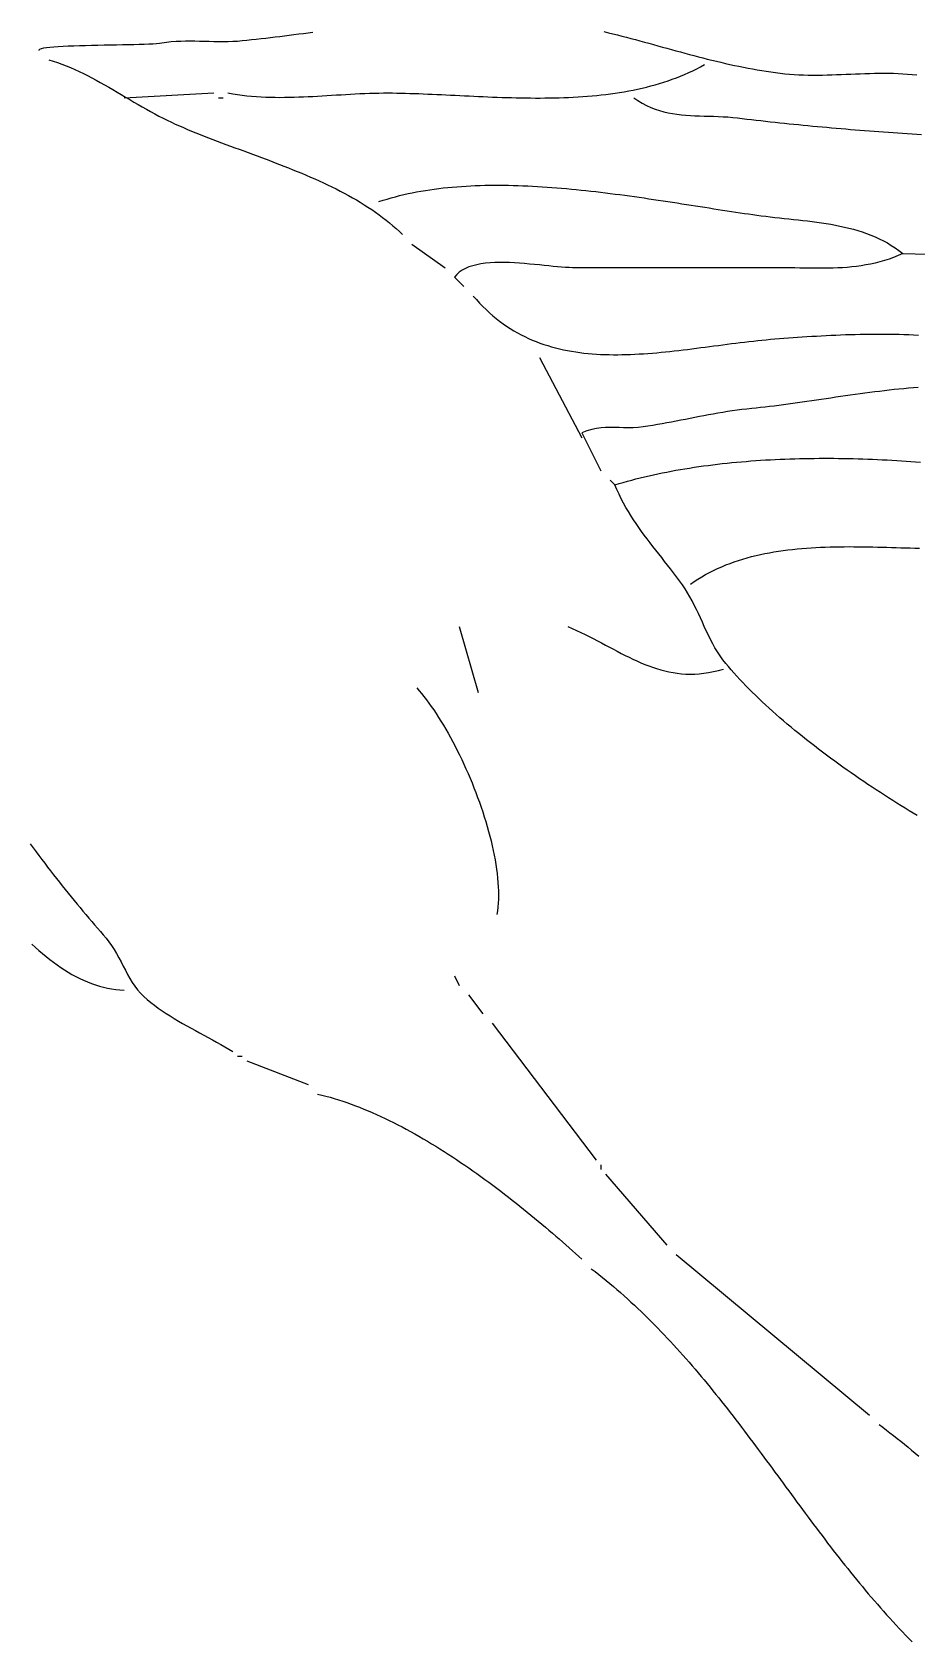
# Model space of a CAD drawing. Header units: millimetres. Extents: x 17 to 1517, y 15 to 1503.
# Drawn here: x 283.5 to 471, y 938 to 1278.9 of the extents above; entities that cross this region are included whole.
import ezdxf

# ---------------------------------------------------------------- set-up
doc = ezdxf.new("R2010")
doc.units = ezdxf.units.MM
doc.layers.add('0_0_0', color=3, linetype='Continuous')

msp = doc.modelspace()

# ---------------------------------------------------------------- linework, layer by layer
at = {"layer": '0_0_0'}
for points in [[(285, 1275), (284.9936, 1275.1532), (285.1562, 1275.2914), (285.4762, 1275.4155), (285.9422, 1275.5264), (286.5425, 1275.625), (287.2657, 1275.7123), (288.1004, 1275.7891), (289.035, 1275.8563), (290.0579, 1275.9149), (291.1578, 1275.9658), (292.3232, 1276.01), (293.5424, 1276.0482), (294.8041, 1276.0816), (296.0966, 1276.1109), (297.4086, 1276.137), (298.7286, 1276.161), (300.0449, 1276.1837), (301.3462, 1276.206), (302.6209, 1276.2289), (303.8575, 1276.2532), (305.0445, 1276.2799), (306.1705, 1276.31), (307.2239, 1276.3442), (308.1933, 1276.3836), (309.067, 1276.4291), (309.8337, 1276.4815), (310.4819, 1276.5418), (311, 1276.611), (311.9932, 1276.7546), (312.9886, 1276.8624), (313.9857, 1276.9384), (314.9843, 1276.9872), (315.9843, 1277.0128), (316.9853, 1277.0197), (317.9872, 1277.0121), (318.9897, 1276.9943), (319.9925, 1276.9706), (320.9955, 1276.9453), (321.9983, 1276.9226), (323.0009, 1276.907), (324.0028, 1276.9025), (325.0039, 1276.9137), (326.004, 1276.9446), (327.0027, 1276.9997), (328, 1277.0833), (329.0026, 1277.185), (330.0045, 1277.2904), (331.0056, 1277.3991), (332.006, 1277.5111), (333.0057, 1277.626), (334.0048, 1277.7437), (335.0032, 1277.8638), (336.0011, 1277.9862), (336.9985, 1278.1107), (337.9953, 1278.237), (338.9917, 1278.3648), (339.9877, 1278.4941), (340.9833, 1278.6244), (341.9786, 1278.7557), (342.9735, 1278.8877)], [(404.6638, 1279.0004), (405.6251, 1278.7681), (406.5851, 1278.5311), (407.5438, 1278.2898), (408.5013, 1278.0447), (409.4577, 1277.796), (410.413, 1277.5442), (411.3675, 1277.2898), (412.3211, 1277.0332), (413.2741, 1276.7746), (414.2264, 1276.5147), (415.1782, 1276.2537), (416.1296, 1275.9921), (417.0806, 1275.7303), (418.0315, 1275.4688), (418.9822, 1275.2078), (419.9329, 1274.9478), (420.8837, 1274.6893), (421.8347, 1274.4327), (422.7859, 1274.1783), (423.7376, 1273.9265), (424.6896, 1273.6779), (425.6423, 1273.4327), (426.5956, 1273.1914), (427.5497, 1272.9544), (428.5047, 1272.7222), (429.4606, 1272.4951), (430.4176, 1272.2735), (431.3757, 1272.0578), (432.3351, 1271.8485), (433.2959, 1271.646), (434.2581, 1271.4507), (435.2219, 1271.2629), (436.1873, 1271.0832), (437.1545, 1270.9118), (438.1235, 1270.7493), (439.0945, 1270.596), (440.0676, 1270.4523), (441.0427, 1270.3187), (442.0202, 1270.1955), (443, 1270.0833), (443.9918, 1269.9862), (444.9855, 1269.9097), (445.9808, 1269.852), (446.9777, 1269.8115), (447.976, 1269.7866), (448.9755, 1269.7757), (449.9761, 1269.7772), (450.9777, 1269.7895), (451.9801, 1269.8109), (452.9832, 1269.8398), (453.9868, 1269.8746), (454.9908, 1269.9138), (455.9951, 1269.9556), (456.9994, 1269.9985), (458.0037, 1270.0408), (459.0079, 1270.0809), (460.0117, 1270.1173), (461.015, 1270.1482), (462.0177, 1270.1721), (463.0196, 1270.1874), (464.0207, 1270.1924), (465.0207, 1270.1855), (466.0195, 1270.1652), (467.017, 1270.1297), (468.013, 1270.0776), (469.0073, 1270.007), (470, 1269.9166), (471.0036, 1269.8154)], [(287, 1273), (287.9305, 1272.733), (288.857, 1272.4364), (289.7797, 1272.1119), (290.6987, 1271.7612), (291.6143, 1271.3864), (292.5265, 1270.989), (293.4356, 1270.5709), (294.3418, 1270.134), (295.2452, 1269.68), (296.1459, 1269.2107), (297.0443, 1268.728), (297.9404, 1268.2336), (298.8344, 1267.7294), (299.7265, 1267.2171), (300.6169, 1266.6985), (301.5058, 1266.1755), (302.3932, 1265.6498), (303.2795, 1265.1233), (304.1648, 1264.5978), (305.0492, 1264.075), (305.9329, 1263.5568), (306.8162, 1263.0449), (307.6991, 1262.5412), (308.5819, 1262.0475), (309.4648, 1261.5656), (310.3478, 1261.0972), (311.2312, 1260.6442), (312.1152, 1260.2085), (313, 1259.7917), (313.8396, 1259.4107), (314.6894, 1259.0345), (315.549, 1258.6626), (316.4178, 1258.2947), (317.2953, 1257.9304), (318.181, 1257.5694), (319.0745, 1257.2113), (319.9752, 1256.8559), (320.8827, 1256.5026), (321.7964, 1256.1513), (322.7158, 1255.8015), (323.6405, 1255.4529), (324.5699, 1255.1051), (325.5037, 1254.7579), (326.4411, 1254.4108), (327.3819, 1254.0635), (328.3254, 1253.7156), (329.2712, 1253.3668), (330.2188, 1253.0168), (331.1676, 1252.6652), (332.1173, 1252.3117), (333.0672, 1251.9558), (334.017, 1251.5973), (334.966, 1251.2358), (335.9139, 1250.871), (336.86, 1250.5025), (337.804, 1250.1299), (338.7453, 1249.753), (339.6834, 1249.3713), (340.6179, 1248.9845), (341.5482, 1248.5923), (342.4738, 1248.1943), (343.3942, 1247.7902), (344.309, 1247.3795), (345.2177, 1246.9621), (346.1197, 1246.5375), (347.0145, 1246.1053), (347.9018, 1245.6653), (348.7808, 1245.217), (349.6513, 1244.7602), (350.5126, 1244.2945), (351.3643, 1243.8194), (352.2059, 1243.3348), (353.0368, 1242.8402), (353.8567, 1242.3352), (354.6649, 1241.8196), (355.4611, 1241.293), (356.2446, 1240.755), (357.0151, 1240.2053), (357.7719, 1239.6435), (358.5147, 1239.0693), (359.2429, 1238.4824), (359.956, 1237.8823), (360.6536, 1237.2688), (361.335, 1236.6414), (362, 1236)], [(325, 1266), (326.0037, 1265.8245), (327.0065, 1265.6702), (328.0085, 1265.5361), (329.0097, 1265.4213), (330.0102, 1265.3248), (331.01, 1265.2455), (332.0092, 1265.1824), (333.0079, 1265.1346), (334.0061, 1265.1011), (335.004, 1265.0809), (336.0015, 1265.073), (336.9987, 1265.0763), (337.9957, 1265.09), (338.9926, 1265.113), (339.9894, 1265.1443), (340.9862, 1265.1829), (341.983, 1265.2279), (342.98, 1265.2782), (343.9771, 1265.3328), (344.9745, 1265.3908), (345.9722, 1265.4512), (346.9702, 1265.5129), (347.9688, 1265.575), (348.9678, 1265.6365), (349.9674, 1265.6964), (350.9676, 1265.7537), (351.9685, 1265.8074), (352.9702, 1265.8565), (353.9727, 1265.9), (354.9761, 1265.9369), (355.9805, 1265.9663), (356.9859, 1265.9871), (357.9923, 1265.9984), (359, 1265.9992), (359.9001, 1265.9921), (360.8073, 1265.9799), (361.7215, 1265.9629), (362.6424, 1265.9414), (363.5697, 1265.9157), (364.5032, 1265.8863), (365.4426, 1265.8534), (366.3877, 1265.8175), (367.3383, 1265.7788), (368.2941, 1265.7377), (369.2549, 1265.6945), (370.2204, 1265.6497), (371.1904, 1265.6035), (372.1646, 1265.5562), (373.1429, 1265.5084), (374.1249, 1265.4602), (375.1104, 1265.412), (376.0992, 1265.3642), (377.091, 1265.3171), (378.0856, 1265.2711), (379.0828, 1265.2265), (380.0822, 1265.1837), (381.0837, 1265.143), (382.087, 1265.1047), (383.0919, 1265.0693), (384.0982, 1265.037), (385.1055, 1265.0082), (386.1136, 1264.9832), (387.1224, 1264.9625), (388.1315, 1264.9463), (389.1407, 1264.9349), (390.1498, 1264.9288), (391.1585, 1264.9283), (392.1666, 1264.9337), (393.1739, 1264.9454), (394.1801, 1264.9636), (395.1849, 1264.9889), (396.1881, 1265.0215), (397.1895, 1265.0617), (398.1888, 1265.1099), (399.1858, 1265.1665), (400.1803, 1265.2318), (401.1719, 1265.3061), (402.1605, 1265.3898), (403.1458, 1265.4833), (404.1276, 1265.5869), (405.1056, 1265.7009), (406.0796, 1265.8256), (407.0494, 1265.9615), (408.0146, 1266.1089), (408.9751, 1266.2681), (409.9306, 1266.4394), (410.8809, 1266.6233), (411.8257, 1266.82), (412.7648, 1267.03), (413.6979, 1267.2535), (414.6248, 1267.4909), (415.5453, 1267.7425), (416.4591, 1268.0088), (417.366, 1268.29), (418.2657, 1268.5864), (419.1579, 1268.8985), (420.0426, 1269.2266), (420.9193, 1269.5711), (421.7878, 1269.9322), (422.648, 1270.3103), (423.4995, 1270.7058), (424.3422, 1271.119), (425.1758, 1271.5503), (426, 1272)], [(303, 1265), (322, 1266)], [(323, 1265), (324, 1265)], [(411, 1265), (411.8911, 1264.3799), (412.7873, 1263.8319), (413.6885, 1263.3513), (414.5949, 1262.9334), (415.5067, 1262.5737), (416.4239, 1262.2674), (417.3469, 1262.0098), (418.2756, 1261.7964), (419.2103, 1261.6223), (420.1511, 1261.4831), (421.098, 1261.3739), (422.0514, 1261.2902), (423.0113, 1261.2273), (423.9778, 1261.1805), (424.9511, 1261.1452), (425.9314, 1261.1166), (426.9188, 1261.0902), (427.9134, 1261.0612), (428.9154, 1261.0251), (429.9249, 1260.977), (430.942, 1260.9125), (431.967, 1260.8267), (433, 1260.7152), (433.9898, 1260.5957), (434.9806, 1260.478), (435.9721, 1260.362), (436.9643, 1260.2477), (437.9573, 1260.1351), (438.9511, 1260.0241), (439.9455, 1259.9148), (440.9406, 1259.8071), (441.9364, 1259.7011), (442.9327, 1259.5966), (443.9297, 1259.4937), (444.9273, 1259.3924), (445.9253, 1259.2926), (446.924, 1259.1944), (447.9231, 1259.0977), (448.9227, 1259.0024), (449.9227, 1258.9087), (450.9232, 1258.8164), (451.9241, 1258.7256), (452.9254, 1258.6362), (453.927, 1258.5483), (454.9289, 1258.4617), (455.9312, 1258.3765), (456.9337, 1258.2927), (457.9365, 1258.2103), (458.9396, 1258.1292), (459.9428, 1258.0494), (460.9462, 1257.9709), (461.9498, 1257.8937), (462.9535, 1257.8177), (463.9574, 1257.7431), (464.9613, 1257.6696), (465.9653, 1257.5974), (466.9693, 1257.5264), (467.9734, 1257.4565), (468.9774, 1257.3879), (469.9814, 1257.3204), (470.9854, 1257.254), (471.9893, 1257.1888)], [(357, 1243), (357.8553, 1243.2783), (358.7188, 1243.5434), (359.5905, 1243.7954), (360.47, 1244.0345), (361.3573, 1244.2611), (362.252, 1244.4752), (363.154, 1244.6771), (364.0631, 1244.8669), (364.9791, 1245.045), (365.9018, 1245.2115), (366.831, 1245.3665), (367.7665, 1245.5104), (368.7081, 1245.6433), (369.6556, 1245.7654), (370.6089, 1245.8769), (371.5676, 1245.9781), (372.5316, 1246.0691), (373.5008, 1246.1502), (374.4749, 1246.2216), (375.4537, 1246.2834), (376.437, 1246.3358), (377.4247, 1246.3792), (378.4165, 1246.4137), (379.4122, 1246.4394), (380.4116, 1246.4567), (381.4146, 1246.4656), (382.4209, 1246.4665), (383.4303, 1246.4595), (384.4427, 1246.4448), (385.4579, 1246.4227), (386.4756, 1246.3933), (387.4956, 1246.3568), (388.5178, 1246.3136), (389.5419, 1246.2636), (390.5678, 1246.2073), (391.5953, 1246.1447), (392.6241, 1246.0761), (393.654, 1246.0017), (394.685, 1245.9218), (395.7167, 1245.8364), (396.7489, 1245.7458), (397.7816, 1245.6503), (398.8144, 1245.5499), (399.8472, 1245.445), (400.8798, 1245.3358), (401.9119, 1245.2224), (402.9435, 1245.1051), (403.9742, 1244.984), (405.0039, 1244.8594), (406.0324, 1244.7314), (407.0595, 1244.6004), (408.085, 1244.4664), (409.1086, 1244.3298), (410.1303, 1244.1906), (411.1498, 1244.0492), (412.1669, 1243.9056), (413.1814, 1243.7602), (414.1931, 1243.6132), (415.2018, 1243.4646), (416.2073, 1243.3149), (417.2094, 1243.164), (418.208, 1243.0124), (419.2028, 1242.8601), (420.1936, 1242.7073), (421.1802, 1242.5544), (422.1624, 1242.4014), (423.1401, 1242.2487), (424.113, 1242.0963), (425.081, 1241.9446), (426.0437, 1241.7936), (427.0012, 1241.6437), (427.953, 1241.495), (428.8991, 1241.3478), (429.8393, 1241.2022), (430.7732, 1241.0584), (431.7009, 1240.9168), (432.622, 1240.7773), (433.5363, 1240.6404), (434.4437, 1240.5061), (435.344, 1240.3747), (436.2369, 1240.2464), (437.1223, 1240.1214), (438, 1240), (438.9611, 1239.8731), (439.9291, 1239.7539), (440.9031, 1239.6407), (441.8823, 1239.532), (442.8659, 1239.4262), (443.853, 1239.3218), (444.8427, 1239.2173), (445.8343, 1239.111), (446.8268, 1239.0014), (447.8195, 1238.887), (448.8116, 1238.7662), (449.8021, 1238.6374), (450.7902, 1238.4992), (451.7751, 1238.3499), (452.756, 1238.1879), (453.732, 1238.0119), (454.7023, 1237.8201), (455.666, 1237.611), (456.6224, 1237.3831), (457.5705, 1237.1348), (458.5095, 1236.8646), (459.4386, 1236.5709), (460.357, 1236.2521), (461.2637, 1235.9068), (462.1581, 1235.5333), (463.0391, 1235.1301), (463.9061, 1234.6956), (464.7581, 1234.2283), (465.5944, 1233.7267), (466.414, 1233.1891), (467.2161, 1232.614), (468, 1232), (467.036, 1231.5679), (466.0696, 1231.1764), (465.1007, 1230.8235), (464.1294, 1230.5073), (463.1555, 1230.2259), (462.179, 1229.9774), (461.1999, 1229.76), (460.2181, 1229.5717), (459.2336, 1229.4105), (458.2463, 1229.2747), (457.2563, 1229.1623), (456.2634, 1229.0715), (455.2676, 1229.0002), (454.2689, 1228.9467), (453.2672, 1228.909), (452.2625, 1228.8853), (451.2548, 1228.8735), (450.2439, 1228.8719), (449.2299, 1228.8785), (448.2128, 1228.8915), (447.1924, 1228.9089), (446.1687, 1228.9288), (445.1418, 1228.9493), (444.1115, 1228.9686), (443.0777, 1228.9848), (442.0406, 1228.9958), (441, 1229), (439.9959, 1228.9999), (438.9922, 1228.9996), (437.9888, 1228.9993), (436.9857, 1228.9987), (435.9829, 1228.9981), (434.9805, 1228.9974), (433.9783, 1228.9966), (432.9764, 1228.9956), (431.9748, 1228.9946), (430.9735, 1228.9936), (429.9723, 1228.9925), (428.9715, 1228.9914), (427.9708, 1228.9902), (426.9703, 1228.989), (425.9701, 1228.9878), (424.97, 1228.9867), (423.9702, 1228.9855), (422.9705, 1228.9844), (421.9709, 1228.9833), (420.9715, 1228.9823), (419.9722, 1228.9813), (418.9731, 1228.9804), (417.9741, 1228.9797), (416.9751, 1228.979), (415.9763, 1228.9784), (414.9775, 1228.9779), (413.9788, 1228.9776), (412.9802, 1228.9775), (411.9816, 1228.9775), (410.983, 1228.9776), (409.9845, 1228.978), (408.986, 1228.9785), (407.9875, 1228.9793), (406.9889, 1228.9802), (405.9904, 1228.9814), (404.9918, 1228.9829), (403.9932, 1228.9846), (402.9945, 1228.9865), (401.9958, 1228.9887), (400.997, 1228.9913), (399.9981, 1228.9941), (398.9991, 1228.9972), (398, 1229.0007), (397.2977, 1229.0157), (396.536, 1229.0537), (395.7202, 1229.1112), (394.8554, 1229.185), (393.9468, 1229.2715), (392.9998, 1229.3675), (392.0195, 1229.4695), (391.0111, 1229.5741), (389.9799, 1229.6779), (388.9312, 1229.7776), (387.87, 1229.8698), (386.8017, 1229.951), (385.7314, 1230.0179), (384.6645, 1230.0672), (383.6061, 1230.0953), (382.5614, 1230.0989), (381.5357, 1230.0747), (380.5342, 1230.0192), (379.5622, 1229.9291), (378.6247, 1229.801), (377.7272, 1229.6314), (376.8748, 1229.417), (376.0727, 1229.1544), (375.3261, 1228.8403), (374.6403, 1228.4711), (374.0206, 1228.0436), (373.472, 1227.5544), (373, 1227), (374, 1226), (375, 1225)], [(364, 1234), (371, 1229)], [(468, 1232), (502, 1231.0748), (514, 1235.324), (585, 1234.5448), (658, 1230.9105), (676, 1227.4521), (688, 1232)], [(377, 1223), (377.6638, 1222.233), (378.3375, 1221.496), (379.0207, 1220.7883), (379.7134, 1220.1095), (380.4154, 1219.4592), (381.1264, 1218.8366), (381.8463, 1218.2414), (382.5749, 1217.6731), (383.3121, 1217.1311), (384.0576, 1216.6149), (384.8113, 1216.124), (385.573, 1215.6579), (386.3425, 1215.216), (387.1196, 1214.798), (387.9042, 1214.4032), (388.696, 1214.0312), (389.495, 1213.6814), (390.3008, 1213.3533), (391.1134, 1213.0465), (391.9325, 1212.7604), (392.758, 1212.4944), (393.5897, 1212.2482), (394.4274, 1212.0211), (395.271, 1211.8127), (396.1202, 1211.6224), (396.9749, 1211.4498), (397.8348, 1211.2943), (398.6999, 1211.1555), (399.5699, 1211.0327), (400.4447, 1210.9256), (401.324, 1210.8335), (402.2077, 1210.756), (403.0956, 1210.6926), (403.9876, 1210.6427), (404.8834, 1210.6059), (405.7829, 1210.5816), (406.6859, 1210.5694), (407.5922, 1210.5686), (408.5016, 1210.5789), (409.414, 1210.5997), (410.3291, 1210.6304), (411.2469, 1210.6706), (412.167, 1210.7197), (413.0894, 1210.7773), (414.0138, 1210.8429), (414.9401, 1210.9158), (415.8681, 1210.9957), (416.7976, 1211.082), (417.7285, 1211.1742), (418.6605, 1211.2717), (419.5934, 1211.3742), (420.5272, 1211.481), (421.4615, 1211.5916), (422.3963, 1211.7056), (423.3314, 1211.8224), (424.2665, 1211.9415), (425.2015, 1212.0624), (426.1362, 1212.1847), (427.0705, 1212.3077), (428.0041, 1212.431), (428.9369, 1212.554), (429.8686, 1212.6763), (430.7992, 1212.7974), (431.7284, 1212.9166), (432.6561, 1213.0336), (433.582, 1213.1478), (434.506, 1213.2587), (435.4279, 1213.3658), (436.3476, 1213.4686), (437.2648, 1213.5665), (438.1794, 1213.6591), (439.0912, 1213.7458), (440, 1213.8262), (440.9311, 1213.9042), (441.8729, 1213.9811), (442.8248, 1214.0566), (443.7861, 1214.1305), (444.7564, 1214.2026), (445.7351, 1214.2726), (446.7217, 1214.3404), (447.7155, 1214.4058), (448.7161, 1214.4684), (449.7229, 1214.5282), (450.7353, 1214.5849), (451.7529, 1214.6383), (452.7749, 1214.6882), (453.801, 1214.7343), (454.8305, 1214.7765), (455.8629, 1214.8145), (456.8976, 1214.8481), (457.9341, 1214.8772), (458.9719, 1214.9014), (460.0103, 1214.9206), (461.0489, 1214.9346), (462.087, 1214.9431), (463.1242, 1214.946), (464.1599, 1214.943), (465.1935, 1214.934), (466.2245, 1214.9186), (467.2523, 1214.8967), (468.2764, 1214.8681), (469.2962, 1214.8325), (470.3112, 1214.7898), (471.3208, 1214.7397)], [(391, 1210), (400, 1193)], [(471.3074, 1203.6294), (470.2892, 1203.5518), (469.2681, 1203.4663), (468.2443, 1203.3734), (467.2182, 1203.2734), (466.19, 1203.167), (465.1601, 1203.0544), (464.1288, 1202.9361), (463.0965, 1202.8127), (462.0634, 1202.6845), (461.0299, 1202.552), (459.9963, 1202.4157), (458.9629, 1202.276), (457.9301, 1202.1334), (456.8981, 1201.9883), (455.8674, 1201.8412), (454.8381, 1201.6925), (453.8107, 1201.5427), (452.7855, 1201.3922), (451.7627, 1201.2414), (450.7428, 1201.091), (449.726, 1200.9412), (448.7126, 1200.7925), (447.703, 1200.6455), (446.6976, 1200.5005), (445.6965, 1200.3579), (444.7002, 1200.2184), (443.7089, 1200.0822), (442.723, 1199.9499), (441.7429, 1199.8219), (440.7688, 1199.6986), (439.801, 1199.5806), (438.8399, 1199.4682), (437.8858, 1199.362), (436.9391, 1199.2623), (436, 1199.1697), (434.9517, 1199.0625), (433.914, 1198.9425), (432.886, 1198.8105), (431.8668, 1198.6676), (430.8555, 1198.5148), (429.8512, 1198.3533), (428.8531, 1198.184), (427.8602, 1198.008), (426.8717, 1197.8264), (425.8867, 1197.6402), (424.9043, 1197.4504), (423.9237, 1197.258), (422.9439, 1197.0642), (421.9642, 1196.87), (420.9835, 1196.6764), (420.001, 1196.4845), (419.0159, 1196.2952), (418.0272, 1196.1098), (417.0341, 1195.9291), (416.0357, 1195.7543), (415.0312, 1195.5864), (414.0195, 1195.4264), (413, 1195.2755), (411.9103, 1195.1534), (410.8615, 1195.094), (409.8464, 1195.0813), (408.858, 1195.0993), (407.8892, 1195.1319), (406.933, 1195.1632), (405.9823, 1195.1772), (405.0301, 1195.1577), (404.0694, 1195.089), (403.0931, 1194.9548), (402.0941, 1194.7393), (401.0654, 1194.4263), (400, 1194), (404, 1186)], [(471.0826, 1112.9721), (470.2305, 1113.4804), (469.3735, 1113.9971), (468.5119, 1114.522), (467.6461, 1115.0549), (466.7768, 1115.5956), (465.9042, 1116.144), (465.0288, 1116.6996), (464.1511, 1117.2624), (463.2716, 1117.8322), (462.3906, 1118.4087), (461.5085, 1118.9917), (460.626, 1119.5809), (459.7433, 1120.1763), (458.861, 1120.7775), (457.9794, 1121.3843), (457.099, 1121.9966), (456.2203, 1122.6141), (455.3438, 1123.2366), (454.4697, 1123.8638), (453.5987, 1124.4957), (452.731, 1125.1318), (451.8673, 1125.7722), (451.0078, 1126.4164), (450.1532, 1127.0644), (449.3037, 1127.7158), (448.4599, 1128.3705), (447.6222, 1129.0283), (446.791, 1129.6889), (445.9667, 1130.3522), (445.1499, 1131.0178), (444.341, 1131.6857), (443.5403, 1132.3555), (442.7484, 1133.0272), (441.9657, 1133.7003), (441.1927, 1134.3748), (440.4297, 1135.0505), (439.6772, 1135.727), (438.9357, 1136.4042), (438.2056, 1137.082), (437.4874, 1137.7599), (436.7814, 1138.438), (436.0882, 1139.1158), (435.4081, 1139.7933), (434.7417, 1140.4702), (434.0893, 1141.1462), (433.4515, 1141.8213), (432.8285, 1142.495), (432.221, 1143.1674), (431.6293, 1143.838), (431.0539, 1144.5068), (430.4953, 1145.1735), (429.8706, 1145.9682), (429.2861, 1146.7875), (428.7373, 1147.6287), (428.22, 1148.4891), (427.7299, 1149.3658), (427.2627, 1150.2562), (426.8142, 1151.1575), (426.3799, 1152.067), (425.9558, 1152.982), (425.5374, 1153.8996), (425.1205, 1154.8173), (424.7008, 1155.7322), (424.274, 1156.6417), (423.8359, 1157.5429), (423.3821, 1158.4332), (422.9084, 1159.3098), (422.4104, 1160.17), (421.884, 1161.011), (421.3248, 1161.8302), (420.7003, 1162.6927), (420.0728, 1163.5395), (419.4433, 1164.3726), (418.8126, 1165.1937), (418.1817, 1166.0048), (417.5516, 1166.8077), (416.9233, 1167.6043), (416.2976, 1168.3964), (415.6756, 1169.186), (415.0582, 1169.9749), (414.4464, 1170.765), (413.8411, 1171.5581), (413.2432, 1172.3562), (412.6538, 1173.1611), (412.0738, 1173.9746), (411.5041, 1174.7988), (410.9457, 1175.6353), (410.3996, 1176.4862), (409.8667, 1177.3532), (409.3479, 1178.2383), (408.8442, 1179.1433), (408.3567, 1180.0701), (407.8861, 1181.0205), (407.4336, 1181.9965), (407, 1183), (407.8805, 1183.266), (408.7682, 1183.5247), (409.6629, 1183.7763), (410.5645, 1184.0207), (411.4727, 1184.2581), (412.3874, 1184.4884), (413.3085, 1184.7118), (414.2358, 1184.9282), (415.169, 1185.1379), (416.1081, 1185.3407), (417.0528, 1185.5369), (418.003, 1185.7263), (418.9585, 1185.9092), (419.9191, 1186.0855), (420.8848, 1186.2554), (421.8552, 1186.4188), (422.8303, 1186.5759), (423.8098, 1186.7266), (424.7936, 1186.8712), (425.7816, 1187.0095), (426.7735, 1187.1417), (427.7692, 1187.2679), (428.7685, 1187.388), (429.7712, 1187.5022), (430.7772, 1187.6106), (431.7863, 1187.7131), (432.7984, 1187.8098), (433.8132, 1187.9008), (434.8306, 1187.9862), (435.8504, 1188.066), (436.8725, 1188.1403), (437.8966, 1188.2091), (438.9227, 1188.2725), (439.9505, 1188.3306), (440.9799, 1188.3833), (442.0107, 1188.4309), (443.0427, 1188.4732), (444.0758, 1188.5105), (445.1098, 1188.5427), (446.1445, 1188.5699), (447.1797, 1188.5923), (448.2153, 1188.6097), (449.2512, 1188.6223), (450.287, 1188.6302), (451.3228, 1188.6334), (452.3582, 1188.6319), (453.3932, 1188.6259), (454.4275, 1188.6154), (455.4611, 1188.6004), (456.4936, 1188.581), (457.525, 1188.5573), (458.5551, 1188.5294), (459.5837, 1188.4972), (460.6106, 1188.4608), (461.6357, 1188.4204), (462.6588, 1188.3759), (463.6797, 1188.3275), (464.6983, 1188.2752), (465.7144, 1188.2189), (466.7278, 1188.159), (467.7383, 1188.0952), (468.7458, 1188.0278), (469.7502, 1187.9568), (470.7512, 1187.8822), (471.7486, 1187.8041)], [(406, 1184), (407, 1183)], [(423, 1162), (423.7908, 1162.5413), (424.5937, 1163.0583), (425.4085, 1163.5514), (426.2347, 1164.0212), (427.0719, 1164.4682), (427.9199, 1164.8929), (428.7784, 1165.2959), (429.6468, 1165.6776), (430.525, 1166.0387), (431.4125, 1166.3797), (432.309, 1166.7011), (433.2141, 1167.0034), (434.1275, 1167.2871), (435.0489, 1167.5528), (435.978, 1167.8011), (436.9142, 1168.0324), (437.8574, 1168.2473), (438.8071, 1168.4463), (439.763, 1168.63), (440.7248, 1168.7988), (441.6921, 1168.9534), (442.6646, 1169.0942), (443.6419, 1169.2217), (444.6237, 1169.3366), (445.6095, 1169.4393), (446.5992, 1169.5304), (447.5922, 1169.6104), (448.5884, 1169.6799), (449.5872, 1169.7393), (450.5884, 1169.7892), (451.5917, 1169.8301), (452.5966, 1169.8626), (453.6029, 1169.8872), (454.6101, 1169.9045), (455.618, 1169.9149), (456.6261, 1169.9189), (457.6342, 1169.9172), (458.6419, 1169.9103), (459.6488, 1169.8987), (460.6546, 1169.8828), (461.6589, 1169.8633), (462.6615, 1169.8407), (463.6618, 1169.8156), (464.6597, 1169.7883), (465.6547, 1169.7596), (466.6465, 1169.7298), (467.6347, 1169.6996), (468.6191, 1169.6695), (469.5992, 1169.64), (470.5747, 1169.6116), (471.5452, 1169.5849)], [(374, 1153), (378, 1139)], [(397, 1153), (397.9382, 1152.5991), (398.8618, 1152.1855), (399.7719, 1151.7611), (400.6693, 1151.3278), (401.5553, 1150.8873), (402.4307, 1150.4415), (403.2966, 1149.9922), (404.1542, 1149.5412), (405.0043, 1149.0905), (405.848, 1148.6418), (406.6865, 1148.1969), (407.5206, 1147.7578), (408.3515, 1147.3262), (409.1801, 1146.9039), (410.0075, 1146.4929), (410.8348, 1146.0948), (411.6629, 1145.7117), (412.493, 1145.3453), (413.3259, 1144.9974), (414.1629, 1144.67), (415.0048, 1144.3647), (415.8528, 1144.0835), (416.7079, 1143.8281), (417.5711, 1143.6006), (418.4434, 1143.4025), (419.3258, 1143.2359), (420.2195, 1143.1025), (421.1254, 1143.0041), (422.0446, 1142.9427), (422.9781, 1142.92), (423.9269, 1142.9379), (424.8921, 1142.9981), (425.8748, 1143.1027), (426.8758, 1143.2533), (427.8963, 1143.4518), (428.9374, 1143.7001), (430, 1144)], [(365, 1140), (365.5113, 1139.4162), (366.0246, 1138.803), (366.5395, 1138.1612), (367.0553, 1137.492), (367.5714, 1136.7963), (368.0875, 1136.0752), (368.6028, 1135.3296), (369.1168, 1134.5605), (369.6291, 1133.769), (370.1389, 1132.956), (370.6459, 1132.1227), (371.1494, 1131.2698), (371.6488, 1130.3986), (372.1437, 1129.51), (372.6335, 1128.6049), (373.1176, 1127.6844), (373.5954, 1126.7496), (374.0665, 1125.8013), (374.5303, 1124.8407), (374.9862, 1123.8687), (375.4336, 1122.8863), (375.8721, 1121.8946), (376.301, 1120.8945), (376.7199, 1119.8871), (377.1281, 1118.8733), (377.5251, 1117.8542), (377.9104, 1116.8308), (378.2833, 1115.804), (378.6435, 1114.7749), (378.9902, 1113.7446), (379.323, 1112.7139), (379.6413, 1111.6839), (379.9446, 1110.6556), (380.2322, 1109.6301), (380.5037, 1108.6083), (380.7585, 1107.5912), (380.9961, 1106.5798), (381.2158, 1105.5752), (381.4172, 1104.5784), (381.5996, 1103.5903), (381.7626, 1102.6119), (381.9056, 1101.6444), (382.028, 1100.6886), (382.1294, 1099.7456), (382.209, 1098.8164), (382.2664, 1097.9019), (382.3011, 1097.0033), (382.3124, 1096.1215), (382.2999, 1095.2576), (382.2629, 1094.4124), (382.201, 1093.5871), (382.1135, 1092.7826), (382, 1092)], [(283.1043, 1106.9901), (283.7055, 1106.1557), (284.3108, 1105.3258), (284.92, 1104.5004), (285.5327, 1103.6796), (286.1485, 1102.8636), (286.7671, 1102.0524), (287.388, 1101.2462), (288.0109, 1100.445), (288.6355, 1099.6489), (289.2613, 1098.8581), (289.8881, 1098.0726), (290.5154, 1097.2926), (291.1429, 1096.5181), (291.7703, 1095.7493), (292.397, 1094.9862), (293.0229, 1094.229), (293.6474, 1093.4777), (294.2704, 1092.7324), (294.8913, 1091.9933), (295.5098, 1091.2604), (296.1255, 1090.5339), (296.7382, 1089.8138), (297.3474, 1089.1003), (297.9527, 1088.3934), (298.5538, 1087.6933), (299.1504, 1087), (299.7713, 1086.2292), (300.3458, 1085.4232), (300.8818, 1084.5884), (301.387, 1083.7312), (301.8693, 1082.8581), (302.3365, 1081.9757), (302.7963, 1081.0904), (303.2566, 1080.2086), (303.7252, 1079.3369), (304.2099, 1078.4817), (304.7185, 1077.6496), (305.2588, 1076.8469), (305.8386, 1076.0801), (306.4658, 1075.3558), (307.1481, 1074.6805), (307.8786, 1074.0376), (308.6354, 1073.4135), (309.4162, 1072.8069), (310.2189, 1072.2167), (311.0415, 1071.6416), (311.8818, 1071.0805), (312.7377, 1070.532), (313.607, 1069.995), (314.4876, 1069.4682), (315.3774, 1068.9505), (316.2743, 1068.4406), (317.1762, 1067.9373), (318.0809, 1067.4394), (318.9863, 1066.9457), (319.8903, 1066.4549), (320.7907, 1065.9659), (321.6855, 1065.4774), (322.5724, 1064.9881), (323.4495, 1064.497), (324.3145, 1064.0027), (325.1654, 1063.5041), (326, 1063)], [(283.452, 1085.7122), (284.1915, 1085.0395), (284.9373, 1084.3823), (285.6895, 1083.7416), (286.448, 1083.1185), (287.213, 1082.5141), (287.9845, 1081.9294), (288.7624, 1081.3655), (289.5468, 1080.8235), (290.3377, 1080.3044), (291.1352, 1079.8094), (291.9392, 1079.3394), (292.7499, 1078.8956), (293.5671, 1078.4791), (294.391, 1078.0908), (295.2215, 1077.7319), (296.0587, 1077.4034), (296.9026, 1077.1065), (297.7533, 1076.8421), (298.6107, 1076.6114), (299.4749, 1076.4154), (300.3459, 1076.2552), (301.2237, 1076.1318), (302.1084, 1076.0464), (303, 1076)], [(373, 1079), (374, 1077)], [(376, 1075), (379, 1071)], [(381, 1069), (403, 1040)], [(327, 1062), (328, 1062)], [(329, 1061), (342, 1056)], [(344, 1054), (344.8792, 1053.7885), (345.7611, 1053.5606), (346.6456, 1053.3166), (347.5325, 1053.0569), (348.4215, 1052.7818), (349.3125, 1052.4916), (350.2053, 1052.1865), (351.0997, 1051.867), (351.9955, 1051.5334), (352.8926, 1051.1859), (353.7907, 1050.825), (354.6897, 1050.4509), (355.5893, 1050.0639), (356.4895, 1049.6643), (357.3899, 1049.2526), (358.2905, 1048.829), (359.191, 1048.3938), (360.0912, 1047.9473), (360.991, 1047.49), (361.8902, 1047.022), (362.7885, 1046.5438), (363.6859, 1046.0555), (364.582, 1045.5577), (365.4768, 1045.0505), (366.37, 1044.5344), (367.2615, 1044.0096), (368.151, 1043.4764), (369.0384, 1042.9352), (369.9235, 1042.3863), (370.8061, 1041.83), (371.686, 1041.2667), (372.563, 1040.6966), (373.437, 1040.1201), (374.3077, 1039.5375), (375.175, 1038.9492), (376.0387, 1038.3554), (376.8986, 1037.7564), (377.7545, 1037.1527), (378.6062, 1036.5444), (379.4535, 1035.932), (380.2963, 1035.3158), (381.1344, 1034.696), (381.9675, 1034.0731), (382.7955, 1033.4472), (383.6183, 1032.8189), (384.4355, 1032.1882), (385.2471, 1031.5557), (386.0528, 1030.9216), (386.8525, 1030.2862), (387.6459, 1029.6499), (388.4329, 1029.0129), (389.2133, 1028.3757), (389.9869, 1027.7385), (390.7536, 1027.1016), (391.5131, 1026.4654), (392.2652, 1025.8302), (393.0098, 1025.1962), (393.7466, 1024.564), (394.4756, 1023.9336), (395.1964, 1023.3056), (395.909, 1022.6801), (396.6131, 1022.0576), (397.3085, 1021.4383), (397.9951, 1020.8225), (398.6727, 1020.2107), (399.341, 1019.6031), (400, 1019)], [(404, 1039), (404, 1038)], [(405, 1037), (418, 1022)], [(420, 1020), (461, 986)], [(402, 1017), (402.797, 1016.3871), (403.5871, 1015.7684), (404.3704, 1015.1439), (405.1471, 1014.5137), (405.9173, 1013.878), (406.681, 1013.2368), (407.4384, 1012.5902), (408.1896, 1011.9383), (408.9346, 1011.2813), (409.6738, 1010.6191), (410.407, 1009.952), (411.1345, 1009.2799), (411.8563, 1008.6031), (412.5727, 1007.9216), (413.2836, 1007.2354), (413.9892, 1006.5448), (414.6896, 1005.8497), (415.385, 1005.1503), (416.0753, 1004.4467), (416.7609, 1003.7389), (417.4417, 1003.0271), (418.1179, 1002.3114), (418.7895, 1001.5919), (419.4568, 1000.8686), (420.1198, 1000.1416), (420.7786, 999.4112), (421.4334, 998.6772), (422.0842, 997.9399), (422.7312, 997.1994), (423.3745, 996.4556), (424.0142, 995.7089), (424.6504, 994.9591), (425.2832, 994.2065), (425.9127, 993.451), (426.5391, 992.6929), (427.1625, 991.9323), (427.7829, 991.1691), (428.4005, 990.4035), (429.0155, 989.6357), (429.6278, 988.8656), (430.2377, 988.0934), (430.8452, 987.3192), (431.4505, 986.5431), (432.0536, 985.7652), (432.6547, 984.9856), (433.2539, 984.2044), (433.8513, 983.4216), (434.4471, 982.6374), (435.0413, 981.8518), (435.634, 981.065), (436.2254, 980.2771), (436.8155, 979.4881), (437.4045, 978.6982), (437.9926, 977.9075), (438.5797, 977.1159), (439.1661, 976.3237), (439.7518, 975.531), (440.337, 974.7378), (440.9218, 973.9442), (441.5062, 973.1503), (442.0904, 972.3562), (442.6745, 971.5621), (443.2586, 970.768), (443.8429, 969.974), (444.4274, 969.1802), (445.0123, 968.3867), (445.5976, 967.5936), (446.1835, 966.801), (446.7702, 966.0089), (447.3576, 965.2176), (447.9459, 964.4271), (448.5353, 963.6374), (449.1259, 962.8487), (449.7177, 962.0611), (450.3109, 961.2747), (450.9056, 960.4895), (451.5018, 959.7057), (452.0998, 958.9233), (452.6996, 958.1425), (453.3014, 957.3633), (453.9052, 956.5859), (454.5112, 955.8104), (455.1195, 955.0367), (455.7302, 954.2651), (456.3433, 953.4957), (456.9591, 952.7284), (457.5777, 951.9635), (458.1991, 951.201), (458.8234, 950.4411), (459.4508, 949.6837), (460.0814, 948.9291), (460.7153, 948.1772), (461.3526, 947.4283), (461.9935, 946.6823), (462.638, 945.9395), (463.2862, 945.1998), (463.9383, 944.4635), (464.5944, 943.7305), (465.2546, 943.001), (465.919, 942.275), (466.5877, 941.5528), (467.2608, 940.8343), (467.9385, 940.1197), (468.6208, 939.409), (469.308, 938.7024), (470, 938)], [(463, 984), (463.7693, 983.4313), (464.5377, 982.854), (465.3055, 982.2686), (466.0726, 981.6754), (466.8391, 981.0749), (467.6052, 980.4673), (468.371, 979.8532), (469.1365, 979.233), (469.9018, 978.6071), (470.667, 977.9758), (471.4322, 977.3396)]]:
    msp.add_lwpolyline(points, dxfattribs=at)

doc.saveas('drawing.dxf')
